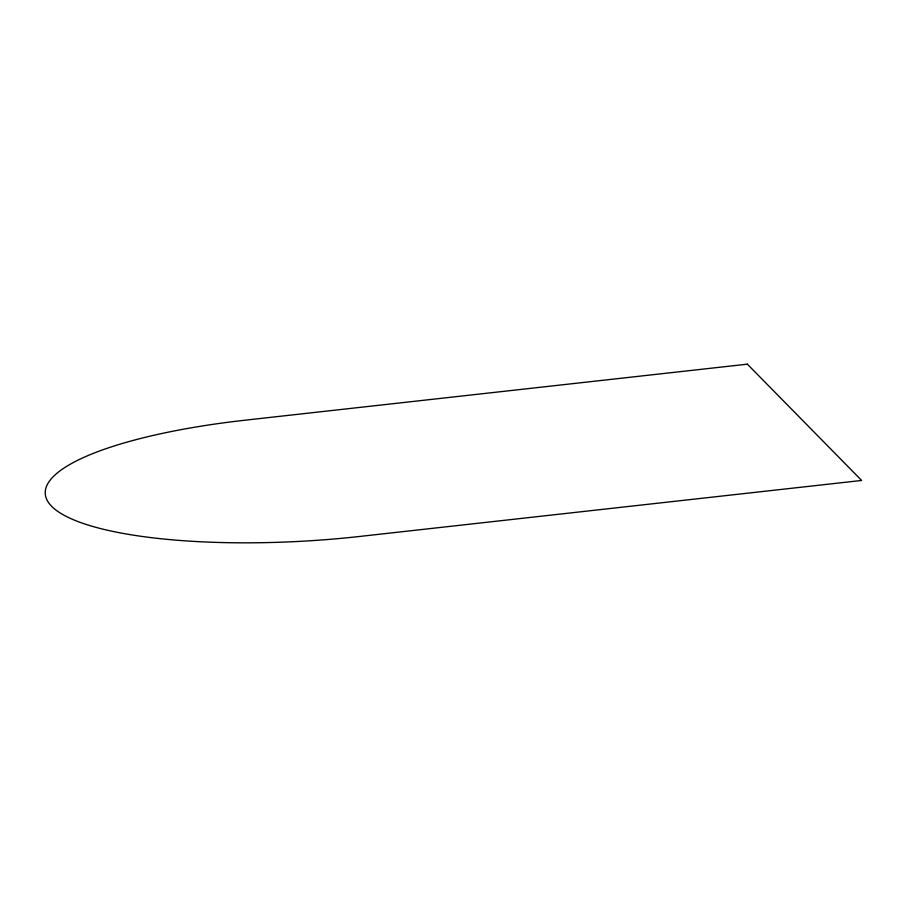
<?xml version="1.0" encoding="UTF-8"?>
<svg xmlns="http://www.w3.org/2000/svg" width="907" height="907" viewBox="0 0 907 907"><rect width="100%" height="100%" fill="white"/><g stroke="black" fill="none" stroke-linecap="round" stroke-linejoin="round"><path stroke-width="1.36" d="M747.357 364.172L245.446 420.156A257.803 62.81 -3.4 0 0 51.642 506.287A257.803 62.81 -3.4 0 0 359.75 536.445L861.65 480.461L747.357 364.172"/></g></svg>
